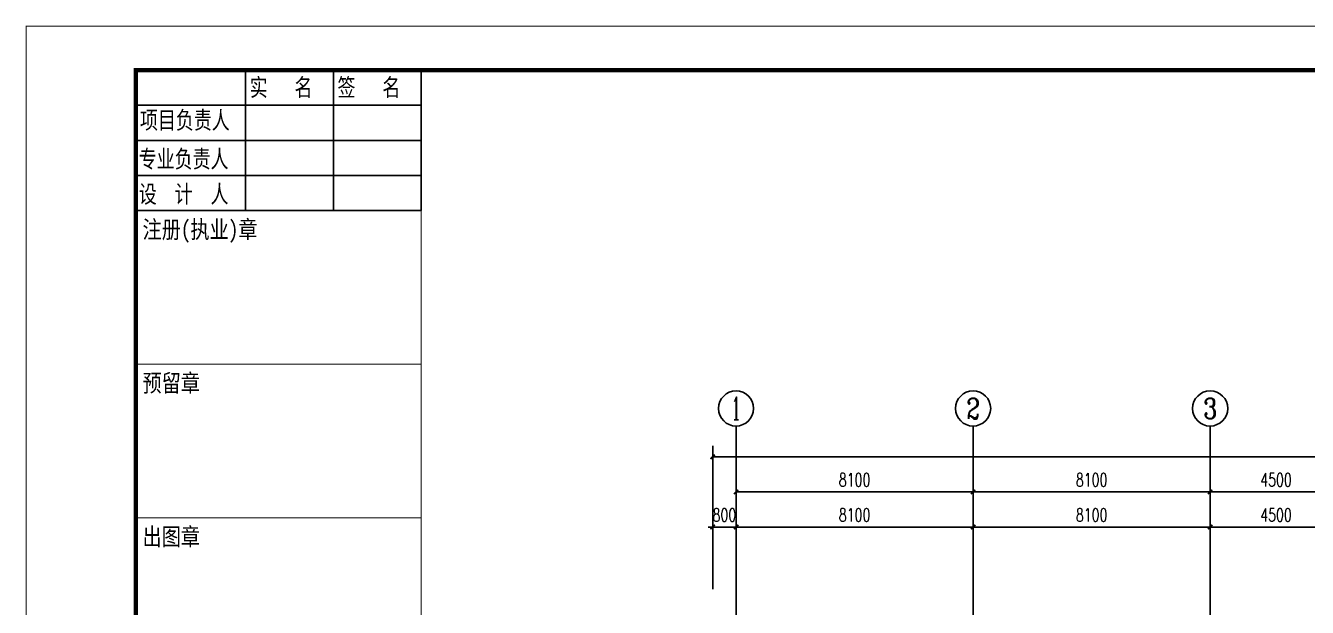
# Model space of a CAD drawing. Extents: x 1738711 to 2346805, y 1189731 to 2516152.
# Drawn here: x 1897814 to 1941613, y 1820154 to 1840028 of the extents above; entities that cross this region are included whole.
import ezdxf
from ezdxf.enums import TextEntityAlignment as Align

# ---------------------------------------------------------------- set-up
doc = ezdxf.new("R2010")
doc.units = 0
doc.header["$LTSCALE"] = 1000
doc.header["$MEASUREMENT"] = 0
for name, color, linetype in [('AXIS', 3, 'Continuous'), ('AXIS_TEXT', 7, 'Continuous'), ('DOTE', 1, 'Continuous'), ('PUB_DIM', 3, 'Continuous'), ('TK', 4, 'Continuous')]:
    doc.layers.add(name, color=color, linetype=linetype)
doc.styles.add('_TCH_AXIS', font='COMPLEX', dxfattribs={"bigfont": 'GBCBIG'})
doc.styles.add('_TCH_DIM_T3', font='SIMPLEX', dxfattribs={"width": 0.705882, "bigfont": 'GBCBIG'})
doc.styles.add('COMPLEX', font='COMPLEX')
doc.styles.add('宋体', font='SIMSUN.TTF', dxfattribs={"width": 0.75})
doc.dimstyles.new('_TCH_ARCH&&150', dxfattribs={"dimtxt": 446.25, "dimasz": 150, "dimexe": 375, "dimexo": 450, "dimgap": 189.375, "dimtad": 1, "dimdec": 0, "dimzin": 0, "dimdsep": 46, "dimtxsty": '_TCH_DIM_T3', "dimblk": 'ARCHTICK', "dimcen": 0.09, "dimclrt": 7, "dimazin": 2, "dimtfac": 1, "dimtdec": 0, "dimtix": 1, "dimtmove": 2, "dimatfit": 3, "dimfxl": 1, "dimtolj": 1, "dimtzin": 0, "dimarcsym": 0})

# ---------------------------------------------------------------- blocks, each defined once
blk = doc.blocks.new('章')
at = {"layer": 'TK', "color": 7, "const_width": 0.25}
for points in [[(0, 0), (65, 0), (65, -35), (0, -35)], [(0, -35), (65, -35), (65, -70), (0, -70)], [(0, -70), (65, -70), (65, -105), (0, -105)], [(0, -105), (65, -105), (65, -140), (0, -140)], [(0, -140), (65, -140), (65, -175), (0, -175)]]:
    blk.add_lwpolyline(points, close=True, dxfattribs=at)
at = {"layer": 'TK', "color": 7, "style": '宋体', "width": 0.8}
for s, p in [('注册(执业)章', (1.51, -6.28)), ('预留章', (1.51, -41.28)), ('出图章', (1.51, -76.28)), ('审图章', (1.51, -111.28)), ('竣工章', (1.51, -146.28))]:
    blk.add_text(s, height=4, dxfattribs=at).set_placement(p)
blk = doc.blocks.new('hjashrtahreahe')
for points in [[(2500, 58400), (9000, 58400)], [(2500, 58400), (2500, 55200)], [(5000, 58400), (5000, 55200)], [(7000, 58400), (7000, 55200)], [(9000, 58400), (9000, 55200)], [(2500, 57600), (9000, 57600)], [(2500, 56800), (9000, 56800)], [(2500, 56000), (9000, 56000)], [(2500, 55200), (9000, 55200)]]:
    blk.add_lwpolyline(points)
at = {"layer": 'TK', "color": 7, "const_width": 25}
for points in [[(0, 59400), (84100, 59400), (84100, 0), (0, 0)], [(9000, 55200), (2500, 55200), (2500, 58400), (9000, 58400)]]:
    blk.add_lwpolyline(points, close=True, dxfattribs=at)
at = {"layer": 'TK', "color": 3, "const_width": 100}
blk.add_lwpolyline([(2500, 1000), (2500, 58400), (83100, 58400), (83100, 1000)], close=True, dxfattribs=at)
at = {"xscale": 100, "yscale": 100, "zscale": 100}
blk.add_blockref('章', (2500, 55200), dxfattribs=at)
at = {"style": '宋体', "width": 0.75}
for s, p in [('实   名', (5092, 57806)), ('签   名', (7092, 57806)), ('项目负责人', (2592, 57061)), ('专业负责人', (2565, 56178)), ('设  计  人', (2565, 55378))]:
    blk.add_text(s, height=400, dxfattribs=at).set_placement(p)
at = {"layer": 'TK', "style": '宋体', "width": 0.75}
for tag, height, p in [('项目负责人', 350, (6003, 57089)), ('专业负责人', 350, (6003, 56224)), ('设计人', 350, (6003, 55419)), ('版号1', 250, (77304, 22193)), ('时间1', 250, (82405, 22193)), ('版号2', 250, (77304, 21593)), ('时间2', 250, (82405, 21593)), ('版号3', 250, (77304, 20993)), ('时间3', 250, (82405, 20993)), ('建筑会签', 0.0001, (78978, 2403)), ('电气会签', 0.0001, (82128, 2403)), ('结构会签', 0.0001, (78978, 1803)), ('暖通会签', 0.0001, (82128, 1803)), ('给排水会签', 0.0001, (78978, 1250)), ('智能化会签', 0.0001, (82128, 1250))]:
    blk.add_attdef(tag, text='', height=height, dxfattribs=at).set_placement(p, align=Align.CENTER)
for tag, p in [('合作设计单位', (80816, 48986)), ('版号说明1', (79854, 22318)), ('版号说明2', (79854, 21718)), ('版号说明3', (79854, 21118)), ('浙江绿储科技有限公司', (80545, 16036)), ('百兆瓦级集中式熔盐储能关键', (80545, 14953)), ('设备研发及制造基地项目', (80545, 14603)), ('1#研发楼', (80545, 13636)), ('图名', (80545, 12436)), ('工程编号', (78978, 11461)), ('子项编号', (82128, 11461)), ('建筑', (78978, 10711)), ('图号', (82128, 10711)), ('施工图', (78978, 9961)), ('2023.03', (82128, 9961)), ('审定', (79353, 8461)), ('审核', (79353, 7711)), ('工程负责', (79353, 6961)), ('专业负责', (79353, 6211)), ('设计', (79353, 5461)), ('制图', (79353, 4711)), ('校对', (79353, 3961))]:
    blk.add_attdef(tag, text='', height=250, dxfattribs=at).set_placement(p, align=Align.MIDDLE_CENTER)
blk = doc.blocks.new('_ArchTick')
at = {"color": 0, "linetype": 'ByBlock', "const_width": 0.4}
blk.add_lwpolyline([(-0.5, -0.5), (0.5, 0.5)], dxfattribs=at)
blk = doc.blocks.new('*D3334')
at = {"layer": 'Defpoints', "color": 0, "transparency": 16777216}
for p in [(1922092, 1822899), (1921292, 1820321), (1922092, 1820321)]:
    blk.add_point(p, dxfattribs=at)
at = {"layer": 'PUB_DIM', "color": 0, "lineweight": -2, "transparency": 16777216}
for p, q in [((1921292, 1820771), (1921292, 1823274)), ((1922092, 1820771), (1922092, 1823274)), ((1921292, 1822899), (1921142, 1822899)), ((1921292, 1822899), (1922092, 1822899)), ((1922092, 1822899), (1922242, 1822899))]:
    blk.add_line(p, q, dxfattribs=at)
at = {"layer": 'PUB_DIM', "color": 0, "lineweight": -2, "transparency": 16777216, "xscale": 150, "yscale": 150, "zscale": 150}
blk.add_blockref('_ArchTick', (1921292, 1822899), dxfattribs=at)
at = {"layer": 'PUB_DIM', "color": 0, "lineweight": -2, "transparency": 16777216, "xscale": 150, "yscale": 150, "zscale": 150, "rotation": 180}
blk.add_blockref('_ArchTick', (1922092, 1822899), dxfattribs=at)
at = {"layer": 'PUB_DIM', "color": 7, "transparency": 16777216, "insert": (1921692, 1823312), "char_height": 446.2, "attachment_point": 5, "style": '_TCH_DIM_T3'}
blk.add_mtext('\\A1;800', dxfattribs=at)
blk = doc.blocks.new('*D3335')
at = {"layer": 'Defpoints', "color": 0, "transparency": 16777216}
for p in [(1930192, 1822899), (1922092, 1820321), (1930192, 1820321)]:
    blk.add_point(p, dxfattribs=at)
at = {"layer": 'PUB_DIM', "color": 0, "lineweight": -2, "transparency": 16777216}
for p, q in [((1922092, 1820771), (1922092, 1823274)), ((1930192, 1820771), (1930192, 1823274)), ((1922092, 1822899), (1930192, 1822899))]:
    blk.add_line(p, q, dxfattribs=at)
at = {"layer": 'PUB_DIM', "color": 0, "lineweight": -2, "transparency": 16777216, "xscale": 150, "yscale": 150, "zscale": 150, "rotation": 180}
blk.add_blockref('_ArchTick', (1922092, 1822899), dxfattribs=at)
at = {"layer": 'PUB_DIM', "color": 0, "lineweight": -2, "transparency": 16777216, "xscale": 150, "yscale": 150, "zscale": 150}
blk.add_blockref('_ArchTick', (1930192, 1822899), dxfattribs=at)
at = {"layer": 'PUB_DIM', "color": 7, "transparency": 16777216, "insert": (1926142, 1823312), "char_height": 446.2, "attachment_point": 5, "style": '_TCH_DIM_T3'}
blk.add_mtext('\\A1;8100', dxfattribs=at)
blk = doc.blocks.new('*D3336')
at = {"layer": 'Defpoints', "color": 0, "transparency": 16777216}
for p in [(1938292, 1822899), (1930192, 1820321), (1938292, 1820321)]:
    blk.add_point(p, dxfattribs=at)
at = {"layer": 'PUB_DIM', "color": 0, "lineweight": -2, "transparency": 16777216}
for p, q in [((1930192, 1820771), (1930192, 1823274)), ((1938292, 1820771), (1938292, 1823274)), ((1930192, 1822899), (1938292, 1822899))]:
    blk.add_line(p, q, dxfattribs=at)
at = {"layer": 'PUB_DIM', "color": 0, "lineweight": -2, "transparency": 16777216, "xscale": 150, "yscale": 150, "zscale": 150, "rotation": 180}
blk.add_blockref('_ArchTick', (1930192, 1822899), dxfattribs=at)
at = {"layer": 'PUB_DIM', "color": 0, "lineweight": -2, "transparency": 16777216, "xscale": 150, "yscale": 150, "zscale": 150}
blk.add_blockref('_ArchTick', (1938292, 1822899), dxfattribs=at)
at = {"layer": 'PUB_DIM', "color": 7, "transparency": 16777216, "insert": (1934242, 1823312), "char_height": 446.2, "attachment_point": 5, "style": '_TCH_DIM_T3'}
blk.add_mtext('\\A1;8100', dxfattribs=at)
blk = doc.blocks.new('*D3337')
at = {"layer": 'Defpoints', "color": 0, "transparency": 16777216}
for p in [(1942792, 1822899), (1938292, 1820321), (1942792, 1820321)]:
    blk.add_point(p, dxfattribs=at)
at = {"layer": 'PUB_DIM', "color": 0, "lineweight": -2, "transparency": 16777216}
for p, q in [((1938292, 1820771), (1938292, 1823274)), ((1942792, 1820771), (1942792, 1823274)), ((1938292, 1822899), (1942792, 1822899))]:
    blk.add_line(p, q, dxfattribs=at)
at = {"layer": 'PUB_DIM', "color": 0, "lineweight": -2, "transparency": 16777216, "xscale": 150, "yscale": 150, "zscale": 150, "rotation": 180}
blk.add_blockref('_ArchTick', (1938292, 1822899), dxfattribs=at)
at = {"layer": 'PUB_DIM', "color": 0, "lineweight": -2, "transparency": 16777216, "xscale": 150, "yscale": 150, "zscale": 150}
blk.add_blockref('_ArchTick', (1942792, 1822899), dxfattribs=at)
at = {"layer": 'PUB_DIM', "color": 7, "transparency": 16777216, "insert": (1940542, 1823312), "char_height": 446.2, "attachment_point": 5, "style": '_TCH_DIM_T3'}
blk.add_mtext('\\A1;4500', dxfattribs=at)
blk = doc.blocks.new('*D3429')
at = {"layer": 'AXIS', "color": 0, "lineweight": -2, "transparency": 16777216}
for p, q in [((1922092, 1820799), (1922092, 1824474)), ((1930192, 1820799), (1930192, 1824474)), ((1922092, 1824099), (1930192, 1824099))]:
    blk.add_line(p, q, dxfattribs=at)
at = {"layer": 'Defpoints', "color": 0, "transparency": 16777216}
for p in [(1930192, 1824099), (1922092, 1820349), (1930192, 1820349)]:
    blk.add_point(p, dxfattribs=at)
at = {"layer": 'AXIS', "color": 0, "lineweight": -2, "transparency": 16777216, "xscale": 150, "yscale": 150, "zscale": 150, "rotation": 180}
blk.add_blockref('_ArchTick', (1922092, 1824099), dxfattribs=at)
at = {"layer": 'AXIS', "color": 0, "lineweight": -2, "transparency": 16777216, "xscale": 150, "yscale": 150, "zscale": 150}
blk.add_blockref('_ArchTick', (1930192, 1824099), dxfattribs=at)
at = {"layer": 'AXIS', "color": 7, "transparency": 16777216, "insert": (1926142, 1824512), "char_height": 446.2, "attachment_point": 5, "style": '_TCH_DIM_T3'}
blk.add_mtext('\\A1;8100', dxfattribs=at)
blk = doc.blocks.new('*D3430')
at = {"layer": 'AXIS', "color": 0, "lineweight": -2, "transparency": 16777216}
for p, q in [((1930192, 1820799), (1930192, 1824474)), ((1938292, 1820799), (1938292, 1824474)), ((1930192, 1824099), (1938292, 1824099))]:
    blk.add_line(p, q, dxfattribs=at)
at = {"layer": 'Defpoints', "color": 0, "transparency": 16777216}
for p in [(1938292, 1824099), (1930192, 1820349), (1938292, 1820349)]:
    blk.add_point(p, dxfattribs=at)
at = {"layer": 'AXIS', "color": 0, "lineweight": -2, "transparency": 16777216, "xscale": 150, "yscale": 150, "zscale": 150, "rotation": 180}
blk.add_blockref('_ArchTick', (1930192, 1824099), dxfattribs=at)
at = {"layer": 'AXIS', "color": 0, "lineweight": -2, "transparency": 16777216, "xscale": 150, "yscale": 150, "zscale": 150}
blk.add_blockref('_ArchTick', (1938292, 1824099), dxfattribs=at)
at = {"layer": 'AXIS', "color": 7, "transparency": 16777216, "insert": (1934242, 1824512), "char_height": 446.2, "attachment_point": 5, "style": '_TCH_DIM_T3'}
blk.add_mtext('\\A1;8100', dxfattribs=at)
blk = doc.blocks.new('*D3431')
at = {"layer": 'AXIS', "color": 0, "lineweight": -2, "transparency": 16777216}
for p, q in [((1938292, 1820799), (1938292, 1824474)), ((1942792, 1820799), (1942792, 1824474)), ((1938292, 1824099), (1942792, 1824099))]:
    blk.add_line(p, q, dxfattribs=at)
at = {"layer": 'Defpoints', "color": 0, "transparency": 16777216}
for p in [(1942792, 1824099), (1938292, 1820349), (1942792, 1820349)]:
    blk.add_point(p, dxfattribs=at)
at = {"layer": 'AXIS', "color": 0, "lineweight": -2, "transparency": 16777216, "xscale": 150, "yscale": 150, "zscale": 150, "rotation": 180}
blk.add_blockref('_ArchTick', (1938292, 1824099), dxfattribs=at)
at = {"layer": 'AXIS', "color": 0, "lineweight": -2, "transparency": 16777216, "xscale": 150, "yscale": 150, "zscale": 150}
blk.add_blockref('_ArchTick', (1942792, 1824099), dxfattribs=at)
at = {"layer": 'AXIS', "color": 7, "transparency": 16777216, "insert": (1940542, 1824512), "char_height": 446.2, "attachment_point": 5, "style": '_TCH_DIM_T3'}
blk.add_mtext('\\A1;4500', dxfattribs=at)
blk = doc.blocks.new('*D3439')
at = {"layer": 'AXIS', "color": 0, "lineweight": -2, "transparency": 16777216}
for p, q in [((1921292, 1820771), (1921292, 1825674)), ((1999992, 1820771), (1999992, 1825674)), ((1921292, 1825299), (1999992, 1825299))]:
    blk.add_line(p, q, dxfattribs=at)
at = {"layer": 'Defpoints', "color": 0, "transparency": 16777216}
for p in [(1999992, 1825299), (1921292, 1820321), (1999992, 1820321)]:
    blk.add_point(p, dxfattribs=at)
at = {"layer": 'AXIS', "color": 0, "lineweight": -2, "transparency": 16777216, "xscale": 150, "yscale": 150, "zscale": 150, "rotation": 180}
blk.add_blockref('_ArchTick', (1921292, 1825299), dxfattribs=at)
at = {"layer": 'AXIS', "color": 0, "lineweight": -2, "transparency": 16777216, "xscale": 150, "yscale": 150, "zscale": 150}
blk.add_blockref('_ArchTick', (1999992, 1825299), dxfattribs=at)
at = {"layer": 'AXIS', "color": 7, "transparency": 16777216, "insert": (1960642, 1825712), "char_height": 446.2, "attachment_point": 5, "style": '_TCH_DIM_T3'}
blk.add_mtext('\\A1;78700', dxfattribs=at)
blk = doc.blocks.new('_AXISO')
blk.add_circle((0, 0), 0.5)
at = {"layer": 'AXIS_TEXT', "style": 'COMPLEX', "width": 1.041667}
blk.add_attdef('A', text='', height=0.56, dxfattribs=at).set_placement((-0.25, -0.28), (0.25, -0.28), align=Align.FIT)

msp = doc.modelspace()

# ---------------------------------------------------------------- linework, layer by layer
at = {"layer": 'AXIS'}
for p, q in [((1922091.9, 1820349.3), (1922091.9, 1826349.3)), ((1930191.9, 1820349.3), (1930191.9, 1826349.3)), ((1938291.9, 1820349.3), (1938291.9, 1826349.3))]:
    msp.add_line(p, q, dxfattribs=at)
at = {"layer": 'DOTE'}
for p, q in [((1922091.9, 1782657.1), (1922091.9, 1820349.3)), ((1930191.9, 1782657.1), (1930191.9, 1820349.3)), ((1938291.9, 1782657.1), (1938291.9, 1820349.3))]:
    msp.add_line(p, q, dxfattribs=at)

# ---------------------------------------------------------------- block references
at = {"xscale": 1.5, "yscale": 1.5, "zscale": 1.5}
msp.add_blockref('hjashrtahreahe', (1897833.1, 1750909.1), dxfattribs=at)
at = {"layer": 'AXIS'}
ref = msp.add_blockref('_AXISO', (1922091.9, 1826949.3), dxfattribs=dict(at, xscale=1200, yscale=1200, zscale=1200))
ref.add_attrib('A', '1', dxfattribs={"layer": 'AXIS_TEXT', "ltscale": 0.5, "height": 772.1, "style": '_TCH_AXIS'}).set_placement((1921926.4, 1826563.3), (1922257.3, 1826563.3), align=Align.FIT)
ref = msp.add_blockref('_AXISO', (1930191.9, 1826949.3), dxfattribs=dict(at, xscale=1200, yscale=1200, zscale=1200))
ref.add_attrib('A', '2', dxfattribs={"layer": 'AXIS_TEXT', "ltscale": 0.5, "height": 698.9, "style": '_TCH_AXIS'}).set_placement((1929958.9, 1826599.9), (1930424.9, 1826599.9), align=Align.FIT)
ref = msp.add_blockref('_AXISO', (1938291.9, 1826949.3), dxfattribs=dict(at, xscale=1200, yscale=1200, zscale=1200))
ref.add_attrib('A', '3', dxfattribs={"layer": 'AXIS_TEXT', "ltscale": 0.5, "height": 698.9, "style": '_TCH_AXIS'}).set_placement((1938058.9, 1826599.9), (1938524.9, 1826599.9), align=Align.FIT)

# ---------------------------------------------------------------- dimensions: what is measured, and where the dimension line sits
for p1, p2, distance, picture, middle in [((1921292.2, 1820321.2), (1999991.9, 1820321.2), 4978.1, '*D3439', (1960642.1, 1825711.8)), ((1922091.9, 1820349.3), (1930191.9, 1820349.3), 3750, '*D3429', (1926141.9, 1824511.8)), ((1930191.9, 1820349.3), (1938291.9, 1820349.3), 3750, '*D3430', (1934241.9, 1824511.8)), ((1938291.9, 1820349.3), (1942791.9, 1820349.3), 3750, '*D3431', (1940541.9, 1824511.8))]:
    dim = msp.add_aligned_dim(p1=p1, p2=p2, distance=distance, dimstyle='_TCH_ARCH&&150', dxfattribs=at)
    dim.commit()
    dim.dimension.update_dxf_attribs({"geometry": picture, "text_midpoint": middle})
at = {"layer": 'PUB_DIM'}
for p1, p2, picture, middle in [((1921292.2, 1820321.2), (1922091.9, 1820321.2), '*D3334', (1921692.1, 1823311.8)), ((1922091.9, 1820321.2), (1930191.9, 1820321.2), '*D3335', (1926141.9, 1823311.8)), ((1930191.9, 1820321.2), (1938291.9, 1820321.2), '*D3336', (1934241.9, 1823311.8)), ((1938291.9, 1820321.2), (1942791.9, 1820321.2), '*D3337', (1940541.9, 1823311.8))]:
    dim = msp.add_aligned_dim(p1=p1, p2=p2, distance=2578.1, dimstyle='_TCH_ARCH&&150', dxfattribs=at)
    dim.commit()
    dim.dimension.update_dxf_attribs({"geometry": picture, "text_midpoint": middle})

doc.saveas('drawing.dxf')
